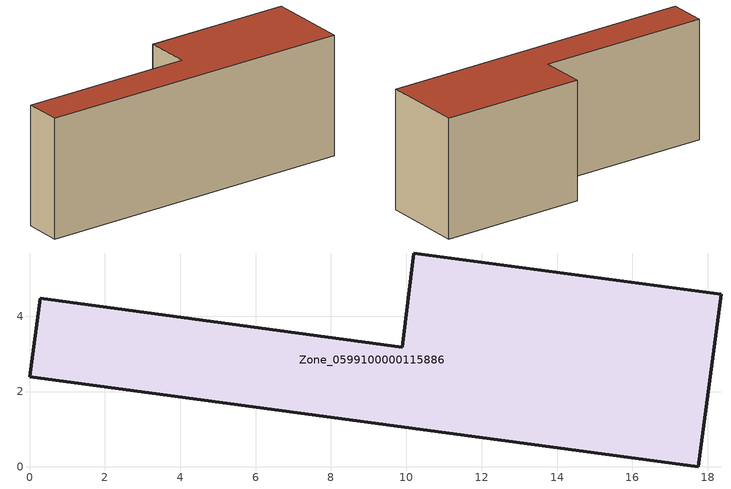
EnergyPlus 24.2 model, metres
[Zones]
Zone_0599100000115886
 floor ground (C_G): 9.89,3.18 10.2,5.67 18.35,4.58 17.74,0 0,2.4 0.28,4.48 z0
 wall outside (C_F): 17.74,0 18.35,4.58 10.2,5.67 9.89,3.18 0.28,4.48 0,2.4 17.74,0 z0:6.82
 roof outside (C_R): 0,2.4 17.74,0 18.35,4.58 10.2,5.67 9.89,3.18 0.28,4.48 z6.82
[BUILDING]
Pand.0599100000115886: North Axis=0; Terrain=City; Loads Convergence Tolerance Value=0.04; Temperature Convergence Tolerance Value=0.4; Solar Distribution=FullExterior; Maximum Number of Warmup Days=25; Minimum Number of Warmup Days=1
[Site:Location]
Rotterdam.The.Hague.AP_ZH_NLD Design_Conditions: Latitude=51.96; Longitude=4.45; Time Zone=1; Elevation=-4.5
[SITE:GROUNDTEMPERATURE:BUILDINGSURFACE]
18, 18, 18, 18, 18, 18, 18, 18, 18, 18, 18, 18
[MATERIAL] Thermal Absorptance=0.9; Solar Absorptance=0.7; Visible Absorptance=0.7
Name | Roughness | Thickness | Conductivity | Density | Specific Heat
G.TI.1946 | MediumSmooth | 0.15 | 1 | 540 | 1210
F.TI.1946 | Rough | 0.3 | 0.857143 | 1920 | 840
R.TI.1946 | MediumRough | 0.2 | 0.1 | 1500 | 1000
[CONSTRUCTION]
C_G: G.TI.1946
C_F: F.TI.1946
C_R: R.TI.1946
[ZONE]
Zone_0599100000115886: Type=1; Multiplier=1; Ceiling Height=Autocalculate; Volume=Autocalculate; Floor Area=autocalculate; Part of Total Floor Area=Yes
[ZONEINFILTRATION:DESIGNFLOWRATE]
Infil_Zone_0599100000115886: Zone or ZoneList or Space or SpaceList=Zone_0599100000115886; Schedule=AlwaysOn; Design Flow Rate Calculation Method=Flow/Area; Flow Rate per Floor Area=0.003; Constant Term Coefficient=1; Temperature Term Coefficient=0; Velocity Term Coefficient=0; Velocity Squared Term Coefficient=0
[HVACTEMPLATE:ZONE:IDEALLOADSAIRSYSTEM]
Zone_0599100000115886: Maximum Heating Supply Air Temperature=50; Minimum Cooling Supply Air Temperature=13; Maximum Heating Supply Air Humidity Ratio=0.0156; Minimum Cooling Supply Air Humidity Ratio=0.0077; Heating Limit=NoLimit; Cooling Limit=NoLimit; Dehumidification Control Type=ConstantSensibleHeatRatio; Cooling Sensible Heat Ratio=0.7; Dehumidification Setpoint=60; Humidification Control Type=None; Humidification Setpoint=30; Outdoor Air Method=None; Outdoor Air Flow Rate per Person=0.00944; Outdoor Air Flow Rate per Zone Floor Area=0; Outdoor Air Flow Rate per Zone=0; Demand Controlled Ventilation Type=None; Outdoor Air Economizer Type=NoEconomizer; Heat Recovery Type=None; Sensible Heat Recovery Effectiveness=0.7; Latent Heat Recovery Effectiveness=0.65
[ZONECONTROL:THERMOSTAT]
ThermostatControl_Zone_0599100000115886: Zone or ZoneList=Zone_0599100000115886; Control Type Schedule=DualSetpointControlType; Control 1=Thermostat_Zone_0599100000115886; Temperature Difference Between Cutout And Setpoint=0
[THERMOSTATSETPOINT:DUALSETPOINT]
Thermostat_Zone_0599100000115886: Heating Setpoint Temperature Schedule=HeatingSetpoint_Zone_0599100000115886; Cooling Setpoint Temperature Schedule=CoolingSetpoint_Zone_0599100000115886
[SCHEDULE:COMPACT]
HeatingSetpoint_Zone_0599100000115886: Through: 12/31, For: AllDays, Until: 24:00, 21
CoolingSetpoint_Zone_0599100000115886: Through: 12/31, For: AllDays, Until: 24:00, 24
DualSetpointControlType: Through: 12/31, For: AllDays, Until: 24:00, 4
AlwaysOn: Through: 12/31, For: AllDays, Until: 24:00, 1
